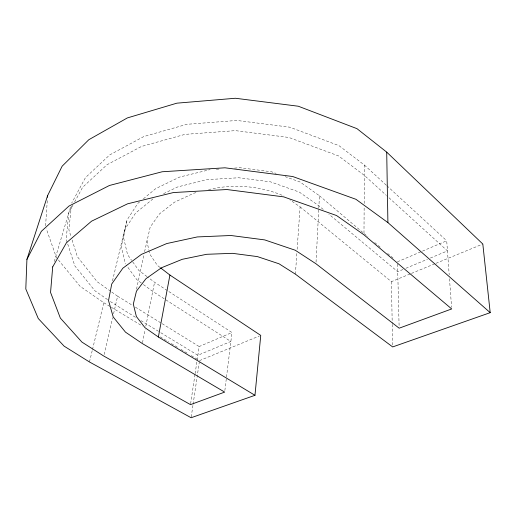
<?xml version="1.0" encoding="UTF-8"?>
<svg xmlns="http://www.w3.org/2000/svg" width="516" height="516" viewBox="0 0 516 516"><rect width="100%" height="100%" fill="white"/><g stroke="black" fill="none" stroke-linecap="round" stroke-linejoin="round"><path stroke-width="0.39" stroke-dasharray="2.58 1.94" d="M363.98 233.219L364.148 206.71M364.173 203.498L364.412 165.075L338.902 145.602L289.805 127.194L236.889 120.454L186.921 124.304L143.835 136.54L109.663 154.948L85.443 177.639L71.711 203.04M316.037 262.147L318.759 209.057M318.804 208.251L319.443 195.757L300.093 182.013L285.135 176.64M45.589 225.789L47.337 199.602M295.397 274.157L296.906 252.537M297.132 249.331L300.099 206.89L289.908 199.86M71.376 206.194L68.88 229.846L71.066 236.741M224.866 390.515L226.414 377.86M226.511 377.067L231.961 332.523L154.555 282.265L147.641 277.073M191.23 416.947L192.984 405.047M193.1 404.254L199.292 362.2M190.604 403.828L195.003 374.377M195.125 373.578L199.163 346.533L231.961 332.523M139.707 201.846L137.856 203.369L127.001 220.029L123.537 237.483L127.568 254.672L131.625 260.354M142.487 342.766L145.164 329.343M145.796 326.183L154.555 282.265M136.521 289.224L143.906 254.827M144.577 251.698L150.175 227.143L159.418 213.959L174.337 202.266L194.022 193.158L197.854 192.229M104.168 354.505L112.656 317.708M113.559 313.786L117.616 296.203L111.224 291.675M112.475 280.891L127.001 220.029M89.474 361.98L92.299 350.287M92.493 349.506L103.8 302.731L80.096 286.322L56.392 257.516L46.33 228.846M54.296 261.522L70.621 206.697M73.079 204.826L68.88 212.54L66.151 239.179L74.826 265.856L94.879 290.753L107.799 299.77M74.607 202.02L82.624 187.295L106.986 164.759L141.429 146.486L184.922 134.379L235.412 130.638L288.908 137.469L338.56 155.922L364.348 175.382L386.31 195.338M143.396 198.802L155.716 188.643L179.729 177.027L210.083 169.616M152.975 198.905L135.624 213.018L124.724 229.555L121.299 246.893L125.427 263.979M163.566 193.661L177.801 186.895L206.839 179.671L238.689 177.762L270.648 181.884L299.364 192.12L318.927 205.839L323.235 209.438M397.481 261.799L421.727 251.44M422.462 251.124L446.714 240.766L449.197 274.751M402.925 269.513L397.726 271.687L328.776 214.069M405.892 268.275L427.416 259.277M430.383 258.032L447.456 250.892L386.903 195.88M199.524 360.613L259.284 336.026M300.099 206.89L391.405 281.659L410.73 273.706M411.471 273.403L435.252 263.611M436.001 263.308L482.821 244.042M208.574 189.624C233.522 183.567 260.496 185.85 284.064 196.08M216.391 169.216L220.332 168.971M234.522 168.081L240.043 167.732L271.674 171.802L276.163 173.415M103.8 302.731L110.688 306.891M111.379 307.31L142.364 326.048M160.27 336.877L168.538 341.869M171.293 343.54L178.181 347.7M180.935 349.364L187.818 353.531M191.262 355.614L198.841 360.194M135.437 317.282L110.379 301.57M140.926 320.623L160.134 332.31M160.818 332.73L197.86 355.272L230.865 341.469L164.849 299.203M117.616 296.203L132.006 305.085M135.431 307.201L161.476 323.274M162.159 323.693L199.163 346.533M164.178 298.77L152.723 291.437L141.919 283.452M110.585 291.224L97.163 281.717L77.374 256.678L72.034 239.811M141.287 282.981L136.837 279.691L126.336 265.237M147.008 276.602L138.836 270.468L132.077 260.986M159.934 267.372L157.438 265.443L149.524 253.788L148.911 250.724M319.443 195.757L367.985 236.838M374.745 242.559L381.505 248.28M387.645 253.479L394.405 259.2M364.412 165.075L386.323 185.225M386.916 185.766L446.714 240.766M146.931 240.753L148.756 249.957M449.488 278.73L451.584 307.355M397.539 264.082L399.12 326.596M391.405 281.659L392.212 323.564M392.225 324.37L392.663 346.933"/><path stroke-width="0.77" d="M254.969 395.308L158.367 337.006L144.996 327.699L136.372 316.514L133.328 304.079L136.45 291.166L145.944 278.711L161.521 267.74L182.277 259.303L206.632 254.298L232.477 253.33L257.394 256.594L279.014 263.786L295.397 274.157L392.663 346.933L490.2 312.664L482.821 244.042L386.71 152.13L356.969 128.652L298.319 106.231L235.412 98.259L176.872 103.168L127.336 117.932L88.829 139.707L62.139 166.197L47.601 195.635L26.922 259.406L25.8 288.96L38.274 318.533L64.113 346.146L89.474 361.98L191.114 417.741L254.969 395.308L260.754 335.413L169.919 275.06L160.56 267.849M47.491 197.222L47.601 195.635M158.367 337.006L169.919 275.06M26.922 259.406L41.364 231.316L68.938 206.084L109.45 185.47L162.172 171.764L224.957 167.803L292.72 176.524L355.937 199.299L387.909 222.602L490.2 312.664M386.71 152.13L387.909 222.602M52.703 266.882L50.555 292.443L60.346 318.082L81.915 342.082L103.806 356.072L190.488 404.621L224.673 392.102L142.332 343.553L125.491 332.149L113.217 316.992L108.521 300.589L111.733 284L122.821 268.23L141.442 254.369L166.745 243.558L197.28 236.934L230.91 235.502L264.753 239.914L295.204 250.215L315.953 263.753L399.165 328.189L451.7 308.942L363.974 234.825L336.567 215.54L283.736 196.88L226.866 189.527L173.37 192.558L127.555 203.826L91.584 221.164L66.48 242.694L52.703 266.882"/></g></svg>
